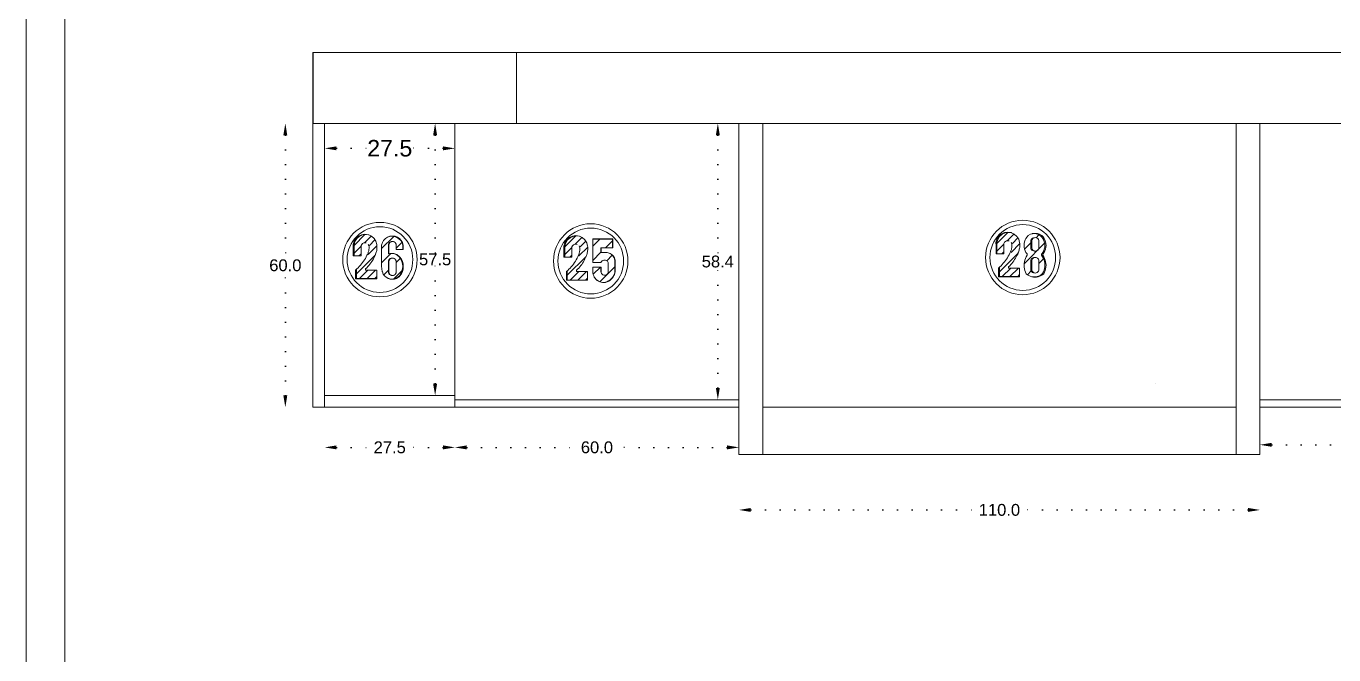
# Model space of a CAD drawing. Header units: inches. Extents: x -1979 to 7680, y -968 to 3127.
# Drawn here: x 5029.3 to 5305.4, y 743.9 to 876.8 of the extents above; entities that cross this region are included whole.
import ezdxf

# ---------------------------------------------------------------- set-up
doc = ezdxf.new("R2010")
doc.units = ezdxf.units.IN
doc.header["$MEASUREMENT"] = 0
doc.linetypes.add('ACAD_ISO07W100', pattern=[3, 0, -3])
doc.styles.get("Standard").update_dxf_attribs({"font": 'arial.ttf'})
doc.dimstyles.new('Copy of Standard', dxfattribs={"dimtxt": 2.5, "dimasz": 2.5, "dimexe": 0.18, "dimexo": 0.0625, "dimgap": 0.09, "dimtad": 0, "dimtih": 1, "dimtoh": 1, "dimdec": 1, "dimzin": 0, "dimdsep": 46, "dimtxsty": 'Standard', "dimcen": 0.09, "dimse1": 1, "dimse2": 1, "dimadec": 0, "dimazin": 0, "dimtfac": 1, "dimtdec": 1, "dimtix": 1, "dimtofl": 0, "dimtmove": 0, "dimatfit": 3, "dimfxl": 1, "dimtolj": 1, "dimtzin": 0, "dimarcsym": 0})
doc.dimstyles.get("Standard").update_dxf_attribs({"dimtxt": 3.5, "dimasz": 2.5, "dimexe": 0.18, "dimexo": 0.0625, "dimgap": 0.09, "dimtad": 0, "dimtih": 1, "dimtoh": 1, "dimdec": 1, "dimzin": 0, "dimdsep": 46, "dimtxsty": 'Standard', "dimcen": 0.09, "dimse1": 1, "dimse2": 1, "dimadec": 0, "dimazin": 0, "dimtfac": 1, "dimtdec": 1, "dimtix": 1, "dimtofl": 0, "dimtmove": 0, "dimatfit": 3, "dimfxl": 1, "dimtolj": 1, "dimtzin": 0, "dimarcsym": 0})

# ---------------------------------------------------------------- blocks, each defined once
blk = doc.blocks.new('*D230')
at = {"color": 0, "linetype": 'ACAD_ISO07W100', "lineweight": -2, "transparency": 16777216}
for p, q in [((5292.32, 788.29), (5316.48, 788.29)), ((5347.32, 788.29), (5323.16, 788.29))]:
    blk.add_line(p, q, dxfattribs=at)
at = {"color": 0, "transparency": 16777216}
for points in [[(5292.32, 788.71), (5292.32, 787.87), (5289.82, 788.29)], [(5347.32, 788.71), (5347.32, 787.87), (5349.82, 788.29)]]:
    blk.add_solid(points, dxfattribs=at)
at = {"layer": 'Defpoints', "color": 0, "transparency": 16777216}
for p in [(5349.82, 796.21), (5289.82, 788.29), (5289.82, 786.21)]:
    blk.add_point(p, dxfattribs=at)
at = {"color": 0, "lineweight": 20, "transparency": 16777216, "insert": (5319.82, 788.29), "char_height": 2.5, "attachment_point": 5}
blk.add_mtext('\\A1;60.0', dxfattribs=at)
blk = doc.blocks.new('*D216')
at = {"color": 0, "linetype": 'ACAD_ISO07W100', "lineweight": -2, "transparency": 16777216}
for p, q in [((5182.32, 774.52), (5230.63, 774.52)), ((5287.32, 774.52), (5239.01, 774.52))]:
    blk.add_line(p, q, dxfattribs=at)
at = {"color": 0, "transparency": 16777216}
for points in [[(5182.32, 774.94), (5182.32, 774.11), (5179.82, 774.52)], [(5287.32, 774.94), (5287.32, 774.11), (5289.82, 774.52)]]:
    blk.add_solid(points, dxfattribs=at)
at = {"layer": 'Defpoints', "color": 0, "transparency": 16777216}
for p in [(5179.82, 801.21), (5289.82, 801.21), (5179.82, 774.52)]:
    blk.add_point(p, dxfattribs=at)
at = {"color": 0, "lineweight": 20, "transparency": 16777216, "insert": (5234.82, 774.52), "char_height": 2.5, "attachment_point": 5}
blk.add_mtext('\\A1;110.0', dxfattribs=at)
blk = doc.blocks.new('*D217')
at = {"color": 0, "linetype": 'ACAD_ISO07W100', "lineweight": -2, "transparency": 16777216}
for p, q in [((5122.32, 787.74), (5146.48, 787.74)), ((5177.32, 787.74), (5153.16, 787.74))]:
    blk.add_line(p, q, dxfattribs=at)
at = {"color": 0, "transparency": 16777216}
for points in [[(5122.32, 788.16), (5122.32, 787.32), (5119.82, 787.74)], [(5177.32, 788.16), (5177.32, 787.32), (5179.82, 787.74)]]:
    blk.add_solid(points, dxfattribs=at)
at = {"layer": 'Defpoints', "color": 0, "transparency": 16777216}
for p in [(5119.82, 801.21), (5179.82, 801.21), (5179.82, 787.74)]:
    blk.add_point(p, dxfattribs=at)
at = {"color": 0, "lineweight": 20, "transparency": 16777216, "insert": (5149.82, 787.74), "char_height": 2.5, "attachment_point": 5}
blk.add_mtext('\\A1;60.0', dxfattribs=at)
blk = doc.blocks.new('*D218')
at = {"color": 0, "linetype": 'ACAD_ISO07W100', "lineweight": -2, "transparency": 16777216}
for p, q in [((5094.82, 787.74), (5102.7, 787.74)), ((5117.32, 787.74), (5109.44, 787.74))]:
    blk.add_line(p, q, dxfattribs=at)
at = {"color": 0, "transparency": 16777216}
for points in [[(5094.82, 788.16), (5094.82, 787.32), (5092.32, 787.74)], [(5117.32, 788.16), (5117.32, 787.32), (5119.82, 787.74)]]:
    blk.add_solid(points, dxfattribs=at)
at = {"layer": 'Defpoints', "color": 0, "transparency": 16777216}
for p in [(5092.32, 798.71), (5119.82, 798.71), (5092.32, 787.74)]:
    blk.add_point(p, dxfattribs=at)
at = {"color": 0, "lineweight": 20, "transparency": 16777216, "insert": (5106.07, 787.74), "char_height": 2.5, "attachment_point": 5}
blk.add_mtext('\\A1;27.5', dxfattribs=at)
blk = doc.blocks.new('*D222')
at = {"color": 0, "linetype": 'ACAD_ISO07W100', "lineweight": -2, "transparency": 16777216}
for p, q in [((5115.65, 853.71), (5115.65, 828.82)), ((5115.65, 801.21), (5115.65, 826.1))]:
    blk.add_line(p, q, dxfattribs=at)
at = {"color": 0, "transparency": 16777216}
for points in [[(5115.23, 853.71), (5116.07, 853.71), (5115.65, 856.21)], [(5115.23, 801.21), (5116.07, 801.21), (5115.65, 798.71)]]:
    blk.add_solid(points, dxfattribs=at)
at = {"layer": 'Defpoints', "color": 0, "transparency": 16777216}
for p in [(5115.65, 856.21), (5119.82, 856.21), (5119.82, 798.71)]:
    blk.add_point(p, dxfattribs=at)
at = {"color": 0, "lineweight": 20, "transparency": 16777216, "insert": (5115.65, 827.46), "char_height": 2.5, "attachment_point": 5}
blk.add_mtext('\\A1;57.5', dxfattribs=at)
blk = doc.blocks.new('*D223')
at = {"color": 0, "linetype": 'ACAD_ISO07W100', "lineweight": -2, "transparency": 16777216}
for p, q in [((5084.02, 853.71), (5084.02, 827.57)), ((5084.02, 798.71), (5084.02, 824.84))]:
    blk.add_line(p, q, dxfattribs=at)
at = {"color": 0, "transparency": 16777216}
for points in [[(5083.6, 853.71), (5084.43, 853.71), (5084.02, 856.21)], [(5083.6, 798.71), (5084.43, 798.71), (5084.02, 796.21)]]:
    blk.add_solid(points, dxfattribs=at)
at = {"layer": 'Defpoints', "color": 0, "transparency": 16777216}
for p in [(5084.02, 856.21), (5092.32, 856.21), (5092.32, 796.21)]:
    blk.add_point(p, dxfattribs=at)
at = {"color": 0, "lineweight": 20, "transparency": 16777216, "insert": (5084.02, 826.21), "char_height": 2.5, "attachment_point": 5}
blk.add_mtext('\\A1;60.0', dxfattribs=at)
blk = doc.blocks.new('*D224')
at = {"color": 0, "linetype": 'ACAD_ISO07W100', "lineweight": -2, "transparency": 16777216}
for p, q in [((5175.35, 853.71), (5175.35, 828.37)), ((5175.35, 800.31), (5175.35, 825.64))]:
    blk.add_line(p, q, dxfattribs=at)
at = {"color": 0, "transparency": 16777216}
for points in [[(5174.94, 853.71), (5175.77, 853.71), (5175.35, 856.21)], [(5174.94, 800.31), (5175.77, 800.31), (5175.35, 797.81)]]:
    blk.add_solid(points, dxfattribs=at)
at = {"layer": 'Defpoints', "color": 0, "transparency": 16777216}
for p in [(5175.35, 856.21), (5179.82, 856.21), (5179.82, 797.81)]:
    blk.add_point(p, dxfattribs=at)
at = {"color": 0, "lineweight": 20, "transparency": 16777216, "insert": (5175.35, 827.01), "char_height": 2.5, "attachment_point": 5}
blk.add_mtext('\\A1;58.4', dxfattribs=at)
blk = doc.blocks.new('*D554')
at = {"color": 0, "linetype": 'ACAD_ISO07W100', "lineweight": -2, "transparency": 16777216}
for p, q in [((5094.82, 850.94), (5101.39, 850.94)), ((5117.32, 850.94), (5110.75, 850.94))]:
    blk.add_line(p, q, dxfattribs=at)
at = {"color": 0, "transparency": 16777216}
for points in [[(5094.82, 851.35), (5094.82, 850.52), (5092.32, 850.94)], [(5117.32, 851.35), (5117.32, 850.52), (5119.82, 850.94)]]:
    blk.add_solid(points, dxfattribs=at)
at = {"layer": 'Defpoints', "color": 0, "transparency": 16777216}
for p in [(5092.32, 856.21), (5119.82, 856.21), (5092.32, 850.94)]:
    blk.add_point(p, dxfattribs=at)
at = {"color": 0, "transparency": 16777216, "insert": (5106.07, 850.94), "char_height": 3.5, "attachment_point": 5}
blk.add_mtext('\\A1;27.5', dxfattribs=at)

msp = doc.modelspace()

# ---------------------------------------------------------------- hatches: boundary and pattern name
at = {"lineweight": 20}
h = msp.add_hatch(dxfattribs=at)
h.set_pattern_fill('ANSI31', color=256, scale=9.218651)
h.set_pattern_definition([(45, (4463.1116, 1400.9448), (-0.8148213, 0.8148213), [])])
h.paths.add_polyline_path([(5103.34, 825.2), (5100.98, 825.2), (5100.98, 825.48), (5101.22, 825.71), (5101.45, 825.95), (5101.67, 826.2), (5101.88, 826.45), (5102.08, 826.72), (5102.27, 826.99), (5102.45, 827.27), (5102.61, 827.56), (5102.77, 827.86), (5102.91, 828.16), (5103.04, 828.47), (5103.08, 828.59), (5103.15, 828.78), (5103.21, 828.97), (5103.27, 829.17), (5103.31, 829.37), (5103.34, 829.58), (5103.36, 829.78), (5103.37, 829.99), (5103.37, 830.19), (5103.36, 830.4), (5103.34, 830.6), (5103.14, 831.3), (5102.75, 831.91), (5102.21, 832.38), (5101.62, 832.66), (5101, 832.74), (5100.29, 832.64), (5099.64, 832.34), (5099.1, 831.87), (5098.72, 831.27), (5098.52, 830.58), (5098.53, 829.86), (5098.53, 828.21), (5100, 828.21), (5100, 830.38), (5100.14, 830.64), (5100.33, 830.83), (5100.57, 830.95), (5100.83, 830.99), (5101, 830.96), (5101.1, 830.95), (5101.1, 830.94), (5101.26, 830.92), (5101.5, 830.8), (5101.68, 830.62), (5101.81, 830.38), (5101.86, 830.12), (5101.86, 829.96), (5101.85, 829.79), (5101.83, 829.62), (5101.81, 829.46), (5101.78, 829.29), (5101.74, 829.13), (5101.69, 828.97), (5101.63, 828.81), (5101.57, 828.66), (5101.5, 828.51), (5101.42, 828.33), (5101.26, 828.01), (5101.09, 827.7), (5100.9, 827.39), (5100.71, 827.09), (5100.5, 826.8), (5100.28, 826.52), (5100.06, 826.24), (5099.82, 825.98), (5099.57, 825.72), (5099.31, 825.47), (5099.05, 825.23), (5099.05, 823.41), (5103.34, 823.41)])
h = msp.add_hatch(dxfattribs=at)
h.set_pattern_fill('ANSI31', color=256, scale=17)
h.set_pattern_definition([(45, (4111.6386, 1715.2946), (-1.502602, 1.502602), [])])
h.paths.add_polyline_path([(5108.11, 827.94), (5107.97, 828.1), (5107.81, 828.24), (5107.64, 828.37), (5107.45, 828.48), (5107.26, 828.57), (5107.06, 828.64), (5106.85, 828.69), (5106.64, 828.72), (5106.43, 828.73), (5106.28, 828.72), (5106.09, 828.69), (5105.88, 828.64), (5105.79, 828.63), (5105.79, 830.48), (5105.82, 830.68), (5105.9, 830.86), (5106.02, 831.02), (5106.17, 831.14), (5106.36, 831.21), (5106.45, 831.24), (5106.65, 831.27), (5106.85, 831.24), (5107.03, 831.17), (5107.19, 831.05), (5107.31, 830.89), (5107.39, 830.7), (5107.41, 830.5), (5107.41, 829.55), (5108.82, 829.55), (5108.82, 830.48), (5108.66, 830.99), (5108.39, 831.45), (5108.02, 831.83), (5107.58, 832.12), (5107.08, 832.3), (5106.55, 832.37), (5106.55, 832.37), (5106.02, 832.3), (5105.57, 832.14), (5105.15, 831.87), (5104.78, 831.48), (5104.51, 831.02), (5104.35, 830.5), (5104.35, 826.05), (5104.35, 825.86), (5104.37, 825.67), (5104.39, 825.48), (5104.42, 825.29), (5104.45, 825.11), (5104.5, 824.92), (5104.53, 824.81), (5104.71, 824.38), (5104.98, 824), (5105.32, 823.69), (5105.66, 823.49), (5106.07, 823.35), (5106.52, 823.31), (5106.98, 823.35), (5107.41, 823.5), (5107.81, 823.73), (5107.93, 823.84), (5108.11, 824.03), (5108.41, 824.47), (5108.63, 824.95), (5108.77, 825.46), (5108.82, 825.99), (5108.77, 826.51), (5108.63, 827.03), (5108.41, 827.51)])
h.paths.add_polyline_path([(5105.82, 827.19), (5105.9, 827.37), (5106.02, 827.53), (5106.17, 827.65), (5106.36, 827.73), (5106.55, 827.75), (5106.65, 827.75), (5106.85, 827.73), (5107.03, 827.65), (5107.19, 827.53), (5107.31, 827.37), (5107.39, 827.18), (5107.41, 826.99), (5107.41, 824.81), (5107.39, 824.61), (5107.31, 824.43), (5107.19, 824.27), (5107.03, 824.15), (5106.85, 824.07), (5106.65, 824.04), (5106.45, 824.07), (5106.36, 824.11), (5106.27, 824.15), (5106.17, 824.18), (5106.02, 824.3), (5105.9, 824.46), (5105.82, 824.64), (5105.79, 824.84), (5105.79, 826.99)], flags=16)
h = msp.add_hatch(dxfattribs=at)
h.set_pattern_fill('ANSI31', color=256, scale=9.218651)
h.set_pattern_definition([(45, (4507.6324, 1400.6427), (-0.8148213, 0.8148213), [])])
h.paths.add_polyline_path([(5147.86, 824.9), (5145.5, 824.9), (5145.5, 825.18), (5145.74, 825.41), (5145.97, 825.65), (5146.19, 825.89), (5146.4, 826.15), (5146.6, 826.42), (5146.79, 826.69), (5146.97, 826.97), (5147.13, 827.26), (5147.29, 827.56), (5147.43, 827.86), (5147.56, 828.16), (5147.6, 828.28), (5147.67, 828.48), (5147.74, 828.67), (5147.79, 828.87), (5147.83, 829.07), (5147.86, 829.27), (5147.88, 829.48), (5147.89, 829.68), (5147.89, 829.89), (5147.88, 830.09), (5147.86, 830.3), (5147.66, 830.99), (5147.27, 831.61), (5146.73, 832.08), (5146.14, 832.35), (5145.52, 832.44), (5144.81, 832.34), (5144.16, 832.04), (5143.62, 831.57), (5143.24, 830.96), (5143.04, 830.28), (5143.05, 829.56), (5143.05, 827.91), (5144.52, 827.91), (5144.52, 830.08), (5144.66, 830.34), (5144.85, 830.52), (5145.09, 830.64), (5145.35, 830.69), (5145.52, 830.66), (5145.62, 830.64), (5145.62, 830.64), (5145.78, 830.62), (5146.02, 830.5), (5146.21, 830.31), (5146.33, 830.08), (5146.38, 829.82), (5146.38, 829.65), (5146.37, 829.49), (5146.35, 829.32), (5146.33, 829.16), (5146.3, 828.99), (5146.26, 828.83), (5146.21, 828.67), (5146.15, 828.51), (5146.09, 828.36), (5146.02, 828.2), (5145.94, 828.03), (5145.78, 827.71), (5145.61, 827.4), (5145.42, 827.09), (5145.23, 826.79), (5145.02, 826.5), (5144.8, 826.22), (5144.58, 825.94), (5144.34, 825.67), (5144.09, 825.42), (5143.83, 825.17), (5143.57, 824.93), (5143.57, 823.1), (5147.86, 823.1)])
h = msp.add_hatch(dxfattribs=at)
h.set_pattern_fill('ANSI31', color=256, scale=17)
h.set_pattern_definition([(45, (4142.9363, 1714.5077), (-1.502602, 1.502602), [])])
h.paths.add_polyline_path([(5153.18, 828.2), (5153.01, 828.39), (5152.81, 828.55), (5152.6, 828.69), (5152.37, 828.8), (5152.17, 828.87), (5151.94, 828.92), (5151.67, 828.94), (5150.67, 828.94), (5150.67, 829.9), (5153.1, 829.9), (5153.1, 831.76), (5148.96, 831.76), (5148.96, 826.78), (5150.67, 826.78), (5150.74, 826.93), (5150.83, 827.06), (5150.95, 827.17), (5151.1, 827.25), (5151.25, 827.3), (5151.43, 827.32), (5151.61, 827.3), (5151.77, 827.25), (5151.91, 827.17), (5152.03, 827.06), (5152.13, 826.93), (5152.19, 826.78), (5152.19, 824.87), (5152.17, 824.68), (5152.09, 824.5), (5151.98, 824.35), (5151.82, 824.23), (5151.64, 824.15), (5151.45, 824.13), (5151.25, 824.15), (5151.07, 824.23), (5150.9, 824.36), (5150.77, 824.53), (5150.7, 824.71), (5150.67, 824.9), (5150.67, 825.83), (5148.96, 825.83), (5148.96, 824.87), (5148.99, 824.57), (5149.05, 824.26), (5149.14, 824), (5149.27, 823.73), (5149.45, 823.48), (5149.65, 823.25), (5149.89, 823.06), (5150.14, 822.89), (5150.42, 822.76), (5150.71, 822.67), (5151.01, 822.62), (5151.32, 822.61), (5151.6, 822.66), (5151.88, 822.75), (5152.15, 822.87), (5152.4, 823.01), (5152.64, 823.18), (5152.85, 823.37), (5153.05, 823.59), (5153.22, 823.82), (5153.37, 824.07), (5153.49, 824.34), (5153.57, 824.61), (5153.63, 824.9), (5153.63, 826.78), (5153.63, 827.04), (5153.6, 827.29), (5153.54, 827.53), (5153.45, 827.77), (5153.32, 827.99)])
h = msp.add_hatch(dxfattribs=at)
h.set_pattern_fill('ANSI31', color=256, scale=9.218651)
h.set_pattern_definition([(45, (4598.8693, 1401.3787), (-0.8148213, 0.8148213), [])])
h.paths.add_polyline_path([(5239.09, 825.63), (5236.74, 825.63), (5236.74, 825.91), (5236.98, 826.14), (5237.21, 826.38), (5237.43, 826.63), (5237.64, 826.89), (5237.84, 827.15), (5238.03, 827.43), (5238.21, 827.71), (5238.37, 828), (5238.52, 828.29), (5238.67, 828.59), (5238.79, 828.9), (5238.84, 829.02), (5238.91, 829.21), (5238.97, 829.41), (5239.02, 829.61), (5239.07, 829.81), (5239.1, 830.01), (5239.12, 830.21), (5239.13, 830.42), (5239.13, 830.63), (5239.12, 830.83), (5239.09, 831.03), (5238.9, 831.73), (5238.51, 832.34), (5237.96, 832.82), (5237.37, 833.09), (5236.76, 833.18), (5236.05, 833.08), (5235.4, 832.78), (5234.86, 832.31), (5234.47, 831.7), (5234.28, 831.01), (5234.28, 830.3), (5234.28, 828.65), (5235.76, 828.65), (5235.76, 830.81), (5235.9, 831.07), (5236.09, 831.26), (5236.33, 831.38), (5236.59, 831.42), (5236.76, 831.39), (5236.85, 831.38), (5236.86, 831.38), (5237.02, 831.35), (5237.25, 831.24), (5237.44, 831.05), (5237.57, 830.82), (5237.61, 830.56), (5237.61, 830.39), (5237.61, 830.22), (5237.59, 830.06), (5237.57, 829.89), (5237.53, 829.73), (5237.49, 829.56), (5237.45, 829.4), (5237.39, 829.25), (5237.33, 829.09), (5237.26, 828.94), (5237.18, 828.77), (5237.02, 828.45), (5236.85, 828.13), (5236.66, 827.83), (5236.47, 827.53), (5236.26, 827.24), (5236.04, 826.95), (5235.81, 826.68), (5235.57, 826.41), (5235.33, 826.15), (5235.07, 825.9), (5234.8, 825.66), (5234.8, 823.84), (5239.09, 823.84)])
h = msp.add_hatch(dxfattribs=at)
h.set_pattern_fill('ANSI31', color=256, scale=17)
h.set_pattern_definition([(45, (4275.146, 1715.857), (-1.502602, 1.502602), [])])
h.paths.add_polyline_path([(5243.73, 828.57), (5243.78, 828.62), (5244, 828.93), (5244.18, 829.28), (5244.3, 829.64), (5244.38, 830.02), (5244.41, 830.41), (5244.38, 830.79), (5244.3, 831.17), (5244.18, 831.54), (5244, 831.88), (5243.78, 832.2), (5243.52, 832.48), (5243.08, 832.73), (5242.61, 832.88), (5242.11, 832.93), (5241.73, 832.89), (5241.35, 832.77), (5240.91, 832.52), (5240.65, 832.23), (5240.42, 831.91), (5240.24, 831.57), (5240.11, 831.2), (5240.04, 830.82), (5240.01, 830.43), (5240.04, 830.04), (5240.11, 829.65), (5240.24, 829.29), (5240.42, 828.94), (5240.65, 828.62), (5240.69, 828.57), (5240.69, 828.33), (5240.49, 828.02), (5240.32, 827.68), (5240.18, 827.33), (5240.09, 826.97), (5240.03, 826.6), (5240.01, 826.23), (5240.03, 825.86), (5240.09, 825.49), (5240.18, 825.12), (5240.32, 824.78), (5240.49, 824.44), (5240.75, 824.22), (5241.03, 824.04), (5241.34, 823.89), (5241.63, 823.79), (5241.77, 823.77), (5242.11, 823.75), (5242.44, 823.77), (5242.77, 823.83), (5243.09, 823.94), (5243.4, 824.08), (5243.68, 824.26), (5243.94, 824.48), (5244.1, 824.81), (5244.24, 825.16), (5244.33, 825.52), (5244.39, 825.88), (5244.41, 826.25), (5244.39, 826.62), (5244.33, 826.99), (5244.24, 827.35), (5244.1, 827.69), (5243.94, 828.02), (5243.73, 828.33)])
h.paths.add_polyline_path([(5242.7, 827.79), (5242.84, 827.72), (5242.96, 827.63), (5243.06, 827.51), (5243.13, 827.38), (5243.13, 825.33), (5243.11, 825.14), (5243.04, 824.96), (5242.92, 824.81), (5242.77, 824.69), (5242.59, 824.62), (5242.4, 824.59), (5242.21, 824.62), (5241.98, 824.65), (5241.81, 824.73), (5241.66, 824.84), (5241.54, 824.99), (5241.47, 825.17), (5241.44, 825.36), (5241.44, 827.39), (5241.52, 827.52), (5241.62, 827.64), (5241.74, 827.73), (5241.87, 827.8), (5242.02, 827.84), (5242.17, 827.86), (5242.4, 827.85), (5242.55, 827.84)], flags=16)
h.paths.add_polyline_path([(5242.59, 829.26), (5242.4, 829.23), (5242.17, 829.22), (5241.98, 829.25), (5241.81, 829.32), (5241.66, 829.44), (5241.54, 829.59), (5241.47, 829.76), (5241.44, 829.95), (5241.44, 831.31), (5241.47, 831.49), (5241.54, 831.67), (5241.66, 831.82), (5241.81, 831.94), (5241.98, 832.01), (5242.21, 832.05), (5242.4, 832.07), (5242.59, 832.05), (5242.77, 831.97), (5242.92, 831.85), (5243.04, 831.7), (5243.11, 831.52), (5243.13, 831.33), (5243.13, 829.97), (5243.11, 829.78), (5243.04, 829.6), (5242.92, 829.45), (5242.77, 829.33)], flags=16)

# ---------------------------------------------------------------- linework, layer by layer
for p, q in [((5089.82, 871.21), (5553.29, 871.21)), ((5132.82, 856.21), (5132.82, 871.21)), ((5089.82, 856.21), (5533.82, 856.21)), ((5089.82, 856.21), (5132.82, 856.21)), ((5119.82, 796.21), (5119.82, 856.21)), ((5119.82, 796.21), (5119.82, 856.21)), ((5119.82, 796.21), (5119.82, 856.21)), ((5119.82, 796.21), (5119.82, 856.21)), ((5177.82, 856.21), (5267.82, 856.21)), ((5179.82, 856.21), (5179.82, 786.21)), ((5184.82, 856.21), (5184.82, 786.21)), ((5284.82, 786.21), (5284.82, 856.21)), ((5289.82, 786.21), (5289.82, 856.21)), ((5106.45, 831.24), (5106.65, 831.27)), ((5153.1, 831.76), (5153.1, 829.9)), ((5150.7, 829.9), (5150.7, 828.95)), ((5148.96, 826.78), (5150.67, 826.78)), ((5151.45, 827.32), (5151.61, 827.3)), ((5151.61, 827.3), (5151.77, 827.25)), ((5151.77, 827.25), (5151.91, 827.17)), ((5151.91, 827.17), (5152.03, 827.06)), ((5152.03, 827.06), (5152.13, 826.93)), ((5152.13, 826.93), (5152.19, 826.78)), ((5152.19, 826.78), (5152.19, 824.87)), ((5242.24, 827.84), (5242.1, 827.79)), ((5242.4, 827.85), (5242.24, 827.84)), ((5151.07, 824.23), (5150.92, 824.35)), ((5151.25, 824.15), (5151.07, 824.23)), ((5151.45, 824.13), (5151.25, 824.15)), ((5151.64, 824.15), (5151.45, 824.13)), ((5151.82, 824.23), (5151.64, 824.15)), ((5151.98, 824.35), (5151.82, 824.23)), ((5152.09, 824.5), (5151.98, 824.35)), ((5152.17, 824.68), (5152.09, 824.5)), ((5152.19, 824.87), (5152.17, 824.68)), ((5267.82, 801.21), (5267.82, 801.21)), ((5119.82, 797.81), (5179.82, 797.81)), ((5119.82, 796.21), (5179.82, 796.21)), ((5184.82, 796.21), (5284.82, 796.21)), ((5349.82, 797.81), (5289.82, 797.81)), ((5351.42, 796.21), (5289.82, 796.21)), ((5179.82, 786.21), (5289.82, 786.21))]:
    msp.add_line(p, q, dxfattribs=at)
msp.add_line((5089.82, 871.21), (5089.82, 856.21))
at = {"color": 30, "lineweight": 20, "true_color": 0xf26722}
for p, q in [((5089.82, 856.21), (5089.82, 796.21)), ((5092.32, 856.21), (5092.32, 796.21)), ((5092.32, 798.71), (5119.82, 798.71)), ((5089.82, 796.21), (5092.32, 796.21)), ((5092.32, 796.21), (5119.82, 796.21))]:
    msp.add_line(p, q, dxfattribs=at)
at = {"lineweight": 20}
for points in [[(5029.29, 553.8), (6076.35, 553.8), (6076.35, 1294.15), (5029.29, 1294.15)], [(5037.45, 586.05), (6064.59, 586.05), (6064.59, 1253.81), (5037.45, 1253.81)], [(5105.88, 830.5), (5105.91, 830.7), (5105.99, 830.89), (5106.11, 831.05), (5106.27, 831.17), (5106.45, 831.24), (5106.36, 831.21), (5106.17, 831.14), (5106.02, 831.02), (5105.9, 830.86), (5105.82, 830.68), (5105.79, 830.48)], [(5241.98, 829.25), (5241.81, 829.32), (5241.66, 829.44), (5241.54, 829.59), (5241.47, 829.76), (5241.44, 829.95), (5241.44, 831.31), (5241.47, 831.49), (5241.54, 831.67), (5241.66, 831.82), (5241.81, 831.94), (5241.98, 832.01), (5242.21, 832.05), (5242.4, 832.07), (5242.59, 832.05), (5242.77, 831.97), (5242.92, 831.85), (5243.04, 831.7), (5243.11, 831.52), (5243.13, 831.33), (5243.13, 829.97), (5243.11, 829.78), (5243.04, 829.6), (5242.92, 829.45), (5242.77, 829.33), (5242.59, 829.26), (5242.4, 829.23), (5242.17, 829.22)], [(5107.19, 824.27), (5107.03, 824.15), (5106.85, 824.07), (5106.65, 824.04), (5106.45, 824.07), (5106.36, 824.11), (5106.27, 824.15), (5106.17, 824.18), (5106.02, 824.3), (5105.9, 824.46), (5105.82, 824.64), (5105.79, 824.84), (5105.79, 826.99), (5105.82, 827.19), (5105.9, 827.37), (5106.02, 827.53), (5106.17, 827.65), (5106.36, 827.73), (5106.55, 827.75), (5106.65, 827.75), (5106.85, 827.73), (5107.03, 827.65), (5107.19, 827.53), (5107.31, 827.37), (5107.39, 827.18), (5107.41, 826.99), (5107.41, 824.81), (5107.39, 824.61), (5107.31, 824.43)], [(5150.7, 826.78), (5150.77, 826.93), (5150.86, 827.06), (5150.98, 827.17), (5151.13, 827.25), (5151.28, 827.3), (5151.45, 827.32), (5151.41, 827.32), (5151.25, 827.3), (5151.1, 827.25), (5150.95, 827.17), (5150.83, 827.06), (5150.74, 826.93), (5150.67, 826.78)], [(5242.92, 824.81), (5243.04, 824.96), (5243.11, 825.14), (5243.13, 825.33), (5243.13, 827.38), (5243.06, 827.51), (5242.96, 827.63), (5242.84, 827.72), (5242.7, 827.79), (5242.55, 827.84), (5242.4, 827.85), (5242.17, 827.86), (5242.02, 827.84), (5241.87, 827.8), (5241.74, 827.73), (5241.62, 827.64), (5241.52, 827.52), (5241.44, 827.39), (5241.44, 825.36), (5241.47, 825.17), (5241.54, 824.99), (5241.66, 824.84), (5241.81, 824.73), (5241.98, 824.65), (5242.21, 824.62), (5242.4, 824.59), (5242.59, 824.62), (5242.77, 824.69)]]:
    msp.add_lwpolyline(points, close=True, dxfattribs=at)
for points in [[(5098.34, 828.21), (5098.34, 829.88), (5098.33, 830.6), (5098.53, 831.3), (5098.92, 831.91), (5099.46, 832.38), (5100.12, 832.69), (5100.83, 832.79), (5101.55, 832.69), (5101.62, 832.66), (5102.21, 832.38), (5102.75, 831.91), (5103.14, 831.3), (5103.34, 830.6), (5103.36, 830.4), (5103.37, 830.19), (5103.37, 829.99), (5103.36, 829.78), (5103.34, 829.58), (5103.31, 829.37), (5103.27, 829.17), (5103.21, 828.97), (5103.15, 828.78), (5103.08, 828.59), (5103.04, 828.47), (5102.91, 828.16), (5102.77, 827.86), (5102.61, 827.56), (5102.45, 827.27), (5102.27, 826.99), (5102.08, 826.72), (5101.88, 826.45), (5101.67, 826.2), (5101.45, 825.95), (5101.22, 825.71), (5100.98, 825.48), (5100.98, 825.2), (5103.34, 825.2), (5103.34, 823.41), (5103.34, 823.36), (5098.86, 823.36)], [(5098.53, 828.21), (5098.53, 829.86), (5098.52, 830.58), (5098.72, 831.27), (5099.1, 831.87), (5099.64, 832.34), (5100.29, 832.64), (5101, 832.74), (5101.62, 832.66)], [(5104.45, 825.11), (5104.42, 825.29), (5104.39, 825.48), (5104.37, 825.67), (5104.35, 825.86), (5104.35, 826.05), (5104.35, 830.5), (5104.51, 831.02), (5104.78, 831.48), (5105.15, 831.87), (5105.57, 832.14), (5105.6, 832.16), (5106.11, 832.35), (5106.64, 832.41), (5106.65, 832.41), (5107.18, 832.35), (5107.68, 832.16), (5108.13, 831.87)], [(5105.57, 832.14), (5106.02, 832.3), (5106.55, 832.37), (5106.55, 832.37), (5107.08, 832.3), (5107.58, 832.12), (5108.02, 831.83), (5108.39, 831.45), (5108.66, 830.99), (5108.82, 830.48), (5108.82, 829.55)], [(5106.65, 831.27), (5106.85, 831.24), (5107.03, 831.17), (5107.19, 831.05), (5107.31, 830.89), (5107.39, 830.7), (5107.41, 830.5), (5107.41, 829.55), (5108.82, 829.55), (5108.93, 829.55), (5108.93, 830.5), (5108.77, 831.02), (5108.5, 831.48), (5108.13, 831.87)], [(5142.86, 827.91), (5142.86, 829.58), (5142.85, 830.3), (5143.05, 830.99), (5143.44, 831.61), (5143.98, 832.08), (5144.64, 832.38), (5145.35, 832.49), (5146.07, 832.38), (5146.14, 832.35), (5146.73, 832.08), (5147.27, 831.61), (5147.66, 830.99), (5147.86, 830.3), (5147.88, 830.09), (5147.89, 829.89), (5147.89, 829.68), (5147.88, 829.48), (5147.86, 829.27), (5147.83, 829.07), (5147.79, 828.87), (5147.74, 828.67), (5147.67, 828.48), (5147.6, 828.28), (5147.56, 828.16), (5147.43, 827.86), (5147.29, 827.56), (5147.13, 827.26), (5146.97, 826.97), (5146.79, 826.69), (5146.6, 826.42), (5146.4, 826.15), (5146.19, 825.89), (5145.97, 825.65), (5145.74, 825.41), (5145.5, 825.18), (5145.5, 824.9), (5147.86, 824.9), (5147.86, 823.1), (5147.86, 823.06), (5143.38, 823.06)], [(5143.05, 827.91), (5143.05, 829.56), (5143.04, 830.28), (5143.24, 830.96), (5143.62, 831.57), (5144.16, 832.04), (5144.81, 832.34), (5145.52, 832.44), (5146.14, 832.35)], [(5153.15, 831.81), (5148.96, 831.81), (5148.96, 831.76)], [(5150.7, 826.78), (5148.96, 826.78), (5148.96, 826.78), (5148.96, 831.76), (5153.1, 831.76), (5153.15, 831.81), (5153.15, 829.9), (5153.1, 829.9), (5150.7, 829.9), (5150.67, 829.88), (5150.67, 828.94), (5150.7, 828.95), (5151.71, 828.95), (5151.98, 828.93), (5152.22, 828.88), (5152.41, 828.82), (5152.64, 828.7), (5152.86, 828.56), (5153.05, 828.4), (5153.23, 828.21), (5153.38, 828)], [(5234.1, 828.65), (5234.1, 830.31), (5234.09, 831.03), (5234.29, 831.73), (5234.67, 832.34), (5235.22, 832.82), (5235.88, 833.12), (5236.59, 833.22), (5237.31, 833.12), (5237.37, 833.09), (5237.96, 832.82), (5238.51, 832.34), (5238.9, 831.73), (5239.09, 831.03), (5239.12, 830.83), (5239.13, 830.63), (5239.13, 830.42), (5239.12, 830.21), (5239.1, 830.01), (5239.07, 829.81), (5239.02, 829.61), (5238.97, 829.41), (5238.91, 829.21), (5238.84, 829.02), (5238.79, 828.9), (5238.67, 828.59), (5238.52, 828.29), (5238.37, 828), (5238.21, 827.71), (5238.03, 827.43), (5237.84, 827.15), (5237.64, 826.89), (5237.43, 826.63), (5237.21, 826.38), (5236.98, 826.14), (5236.74, 825.91), (5236.74, 825.63), (5239.09, 825.63), (5239.09, 823.84), (5239.09, 823.79), (5234.62, 823.79)], [(5234.1, 828.65), (5234.28, 828.65), (5235.76, 828.65), (5235.76, 830.77), (5235.77, 830.84), (5235.9, 831.08), (5236.09, 831.26), (5236.33, 831.38), (5236.59, 831.42), (5236.76, 831.4), (5236.86, 831.38), (5236.86, 831.38)], [(5234.28, 828.65), (5234.28, 830.3), (5234.28, 831.01), (5234.47, 831.7), (5234.86, 832.31), (5235.4, 832.78), (5236.05, 833.08), (5236.76, 833.18), (5237.37, 833.09)], [(5240.69, 828.33), (5240.69, 828.57), (5240.65, 828.62), (5240.42, 828.94), (5240.24, 829.29), (5240.11, 829.65), (5240.04, 830.04), (5240.01, 830.43), (5240.04, 830.82), (5240.11, 831.2), (5240.24, 831.57), (5240.42, 831.91), (5240.65, 832.23), (5240.91, 832.52), (5241.35, 832.77), (5241.73, 832.89), (5241.83, 832.92)], [(5241.63, 823.79), (5241.77, 823.77), (5242.11, 823.75), (5242.44, 823.77), (5242.77, 823.83), (5243.09, 823.94), (5243.4, 824.08), (5243.68, 824.26), (5243.94, 824.48), (5244.1, 824.81), (5244.24, 825.16), (5244.33, 825.52), (5244.39, 825.88), (5244.41, 826.25), (5244.39, 826.62), (5244.33, 826.99), (5244.24, 827.35), (5244.1, 827.69), (5243.94, 828.02), (5243.73, 828.33), (5243.73, 828.57), (5243.78, 828.62), (5244, 828.93), (5244.18, 829.28), (5244.3, 829.64), (5244.38, 830.02), (5244.41, 830.41), (5244.38, 830.79), (5244.3, 831.17), (5244.18, 831.54), (5244, 831.88), (5243.78, 832.2), (5243.52, 832.48), (5243.08, 832.73), (5242.61, 832.88), (5242.11, 832.93), (5241.73, 832.89)], [(5242.21, 832.05), (5242.03, 831.97), (5241.88, 831.85), (5241.76, 831.7), (5241.68, 831.52), (5241.66, 831.33), (5241.66, 829.97), (5241.68, 829.78), (5241.76, 829.6), (5241.88, 829.45), (5242.03, 829.33), (5242.21, 829.26), (5242.4, 829.23)], [(5243.97, 828.33), (5243.97, 828.57), (5244.02, 828.62), (5244.24, 828.94), (5244.42, 829.29), (5244.55, 829.65), (5244.63, 830.04), (5244.66, 830.43), (5244.63, 830.82), (5244.55, 831.2), (5244.42, 831.57), (5244.24, 831.91), (5244.02, 832.23), (5243.75, 832.52), (5243.31, 832.77), (5242.83, 832.92), (5242.33, 832.97), (5241.83, 832.92)], [(5098.34, 828.21), (5098.53, 828.21), (5100, 828.21), (5100, 830.33), (5100.02, 830.41), (5100.14, 830.64), (5100.33, 830.83), (5100.57, 830.95), (5100.84, 830.99), (5101, 830.96), (5101.1, 830.95), (5101.1, 830.95)], [(5101.53, 830.64), (5101.65, 830.4), (5101.7, 830.14), (5101.7, 829.97), (5101.69, 829.8), (5101.68, 829.64), (5101.65, 829.47), (5101.62, 829.3), (5101.58, 829.14), (5101.53, 828.98), (5101.48, 828.82), (5101.41, 828.66), (5101.34, 828.51), (5101.26, 828.33), (5101.1, 828.01), (5100.92, 827.69), (5100.74, 827.38), (5100.54, 827.08), (5100.33, 826.79), (5100.11, 826.5), (5099.88, 826.22), (5099.64, 825.95), (5099.39, 825.69), (5099.13, 825.44), (5098.86, 825.2), (5098.86, 823.36), (5099.05, 823.41), (5103.34, 823.41)], [(5105.66, 823.49), (5106.07, 823.35), (5106.52, 823.31), (5106.98, 823.35), (5107.41, 823.5), (5107.81, 823.73), (5107.93, 823.84), (5108.11, 824.03), (5108.41, 824.47), (5108.63, 824.95), (5108.77, 825.46), (5108.82, 825.99), (5108.77, 826.51), (5108.63, 827.03), (5108.41, 827.51), (5108.11, 827.94), (5107.97, 828.1), (5107.81, 828.24), (5107.64, 828.37), (5107.45, 828.48), (5107.26, 828.57), (5107.06, 828.64), (5106.85, 828.69), (5106.64, 828.72), (5106.43, 828.73), (5106.28, 828.72)], [(5105.88, 828.64), (5105.79, 828.63), (5105.79, 830.48)], [(5108.04, 823.8), (5108.22, 823.99), (5108.53, 824.43), (5108.75, 824.92), (5108.89, 825.43), (5108.93, 825.97), (5108.89, 826.5), (5108.75, 827.02), (5108.53, 827.5), (5108.22, 827.94), (5108.08, 828.1), (5107.92, 828.25), (5107.74, 828.37), (5107.56, 828.48), (5107.36, 828.58), (5107.16, 828.65), (5106.95, 828.7), (5106.74, 828.73), (5106.52, 828.74), (5106.3, 828.72), (5106.28, 828.72), (5106.09, 828.69), (5105.88, 828.64), (5105.88, 830.5)], [(5142.86, 827.91), (5143.05, 827.91), (5144.52, 827.91), (5144.52, 830.03), (5144.54, 830.1), (5144.66, 830.34), (5144.85, 830.53), (5145.09, 830.65), (5145.36, 830.69), (5145.52, 830.66), (5145.62, 830.65), (5145.62, 830.64)], [(5146.05, 830.34), (5146.17, 830.1), (5146.22, 829.84), (5146.22, 829.67), (5146.21, 829.5), (5146.2, 829.33), (5146.17, 829.17), (5146.14, 829), (5146.1, 828.84), (5146.05, 828.68), (5146, 828.52), (5145.93, 828.36), (5145.86, 828.21), (5145.78, 828.03), (5145.62, 827.71), (5145.45, 827.39), (5145.26, 827.08), (5145.06, 826.78), (5144.85, 826.49), (5144.63, 826.2), (5144.4, 825.92), (5144.16, 825.65), (5143.91, 825.39), (5143.65, 825.14), (5143.38, 824.9), (5143.38, 823.06), (5143.57, 823.1), (5147.86, 823.1)], [(5150.67, 828.94), (5151.67, 828.94), (5151.94, 828.92), (5152.17, 828.87), (5152.37, 828.8), (5152.6, 828.69), (5152.81, 828.55), (5153.01, 828.39), (5153.18, 828.2), (5153.32, 827.99), (5153.45, 827.77), (5153.54, 827.53), (5153.6, 827.29), (5153.63, 827.04), (5153.63, 826.78), (5153.63, 824.9), (5153.57, 824.61), (5153.49, 824.34), (5153.37, 824.07), (5153.22, 823.82), (5153.05, 823.59), (5152.85, 823.37), (5152.64, 823.18), (5152.4, 823.01), (5152.15, 822.87), (5151.88, 822.75), (5151.6, 822.66), (5151.32, 822.61), (5151.01, 822.62), (5150.71, 822.67), (5150.42, 822.76), (5150.14, 822.89), (5149.89, 823.06), (5149.65, 823.25), (5149.45, 823.48), (5149.27, 823.73), (5149.14, 824)], [(5237.28, 831.07), (5237.41, 830.84), (5237.46, 830.58), (5237.46, 830.41), (5237.45, 830.24), (5237.43, 830.07), (5237.41, 829.9), (5237.38, 829.74), (5237.34, 829.57), (5237.29, 829.41), (5237.23, 829.25), (5237.17, 829.1), (5237.1, 828.94), (5237.02, 828.77), (5236.86, 828.44), (5236.68, 828.13), (5236.5, 827.82), (5236.3, 827.52), (5236.09, 827.22), (5235.87, 826.93), (5235.64, 826.66), (5235.4, 826.39), (5235.15, 826.13), (5234.89, 825.88), (5234.62, 825.63), (5234.62, 823.79), (5234.8, 823.84), (5239.09, 823.84)], [(5106.27, 824.15), (5106.11, 824.27), (5105.99, 824.43), (5105.91, 824.61), (5105.88, 824.81), (5105.88, 826.99), (5105.91, 827.18), (5105.99, 827.37), (5106.11, 827.53), (5106.27, 827.65), (5106.45, 827.73), (5106.65, 827.75)], [(5150.8, 824.5), (5150.72, 824.68), (5150.7, 824.87), (5150.7, 825.83), (5150.67, 825.83), (5148.96, 825.83), (5148.96, 824.87), (5148.99, 824.57), (5149.05, 824.26)], [(5149.05, 824.26), (5149.14, 824), (5149.15, 823.97), (5149.29, 823.7), (5149.46, 823.44), (5149.67, 823.21), (5149.9, 823.01), (5150.16, 822.85), (5150.44, 822.72), (5150.74, 822.63), (5151.04, 822.57), (5151.35, 822.56), (5151.64, 822.62), (5151.92, 822.71), (5152.19, 822.82), (5152.44, 822.97), (5152.68, 823.14), (5152.9, 823.33), (5153.1, 823.55), (5153.27, 823.79), (5153.42, 824.04), (5153.54, 824.31), (5153.63, 824.59), (5153.69, 824.87), (5153.69, 826.78), (5153.69, 827.03), (5153.66, 827.29), (5153.59, 827.54), (5153.5, 827.77), (5153.38, 828)], [(5150.8, 824.5), (5150.92, 824.35), (5150.89, 824.37), (5150.77, 824.53), (5150.7, 824.71), (5150.67, 824.9), (5150.67, 825.83)], [(5240.69, 828.33), (5240.49, 828.02), (5240.32, 827.68), (5240.18, 827.33), (5240.09, 826.97), (5240.03, 826.6), (5240.01, 826.23), (5240.03, 825.86), (5240.09, 825.49), (5240.18, 825.12), (5240.32, 824.78), (5240.49, 824.44), (5240.75, 824.22), (5241.03, 824.04), (5241.34, 823.89), (5241.63, 823.79), (5241.66, 823.79)], [(5241.66, 823.79), (5241.99, 823.72), (5242.33, 823.7), (5242.67, 823.72), (5243, 823.79), (5243.33, 823.89), (5243.63, 824.04), (5243.92, 824.22), (5244.18, 824.44), (5244.35, 824.78), (5244.48, 825.12), (5244.58, 825.49), (5244.64, 825.86), (5244.66, 826.23), (5244.64, 826.6), (5244.58, 826.97), (5244.48, 827.33), (5244.35, 827.68), (5244.18, 828.02), (5243.97, 828.33)], [(5242.1, 827.79), (5241.96, 827.72), (5241.84, 827.63), (5241.74, 827.51), (5241.66, 827.38), (5241.66, 825.33), (5241.68, 825.14), (5241.76, 824.96), (5241.88, 824.81), (5242.03, 824.69), (5242.21, 824.62)], [(5098.86, 825.2), (5099.05, 825.23), (5099.05, 823.41)], [(5108.04, 823.8), (5107.91, 823.69), (5107.52, 823.45), (5107.08, 823.31), (5106.62, 823.26), (5106.16, 823.31), (5105.72, 823.45), (5105.66, 823.49), (5105.32, 823.69), (5104.98, 824), (5104.71, 824.38), (5104.53, 824.81), (5104.5, 824.92), (5104.45, 825.11)], [(5143.38, 824.9), (5143.57, 824.93), (5143.57, 823.1)], [(5234.62, 825.63), (5234.8, 825.66), (5234.8, 823.84)]]:
    msp.add_lwpolyline(points, dxfattribs=at)
for centre, radius in [((5104, 827.43), 7.86), ((5104, 827.43), 6.94), ((5148.52, 827.13), 7.86), ((5148.52, 827.13), 6.94), ((5239.75, 827.87), 7.86), ((5239.75, 827.87), 6.94)]:
    msp.add_circle(centre, radius, dxfattribs=at)

# ---------------------------------------------------------------- dimensions: what is measured, and where the dimension line sits
at = {"color": 30, "lineweight": 20, "true_color": 0xf26722}
dim = msp.add_linear_dim(base=(5084.02, 856.21), p1=(5092.32, 796.21), p2=(5092.32, 856.21), angle=90, dimstyle='Copy of Standard', dxfattribs=at)
dim.commit()
dim.dimension.update_dxf_attribs({"geometry": '*D223', "text_midpoint": (5084.02, 826.21)})
dim = msp.add_linear_dim(base=(5092.32, 850.94), p1=(5119.82, 856.21), p2=(5092.32, 856.21), dimstyle='Standard')
dim.commit()
dim.dimension.update_dxf_attribs({"geometry": '*D554', "text_midpoint": (5106.07, 850.94)})
at = {"lineweight": 20}
dim = msp.add_linear_dim(base=(5115.65, 856.21), p1=(5119.82, 798.71), p2=(5119.82, 856.21), angle=90, dimstyle='Copy of Standard', dxfattribs=at)
dim.commit()
dim.dimension.update_dxf_attribs({"geometry": '*D222', "text_midpoint": (5115.65, 827.46), "dimtype": 160})
dim = msp.add_linear_dim(base=(5175.35, 856.21), p1=(5179.82, 797.81), p2=(5179.82, 856.21), angle=90, dimstyle='Copy of Standard', dxfattribs=at)
dim.commit()
dim.dimension.update_dxf_attribs({"geometry": '*D224', "text_midpoint": (5175.35, 827.01)})
dim = msp.add_linear_dim(base=(5179.82, 787.74), p1=(5119.82, 801.21), p2=(5179.82, 801.21), dimstyle='Copy of Standard', dxfattribs=at)
dim.commit()
dim.dimension.update_dxf_attribs({"geometry": '*D217', "text_midpoint": (5149.82, 787.74)})
for base, p1, p2, picture, middle in [((5179.82, 774.52), (5289.82, 801.21), (5179.82, 801.21), '*D216', (5234.82, 774.52)), ((5289.82, 788.29), (5349.82, 796.21), (5289.82, 786.21), '*D230', (5319.82, 788.29))]:
    dim = msp.add_linear_dim(base=base, p1=p1, p2=p2, dimstyle='Copy of Standard', dxfattribs=at)
    dim.commit()
    dim.dimension.update_dxf_attribs({"geometry": picture, "text_midpoint": middle, "dimtype": 160})
at = {"color": 30, "lineweight": 20, "true_color": 0xf26722}
dim = msp.add_linear_dim(base=(5092.32, 787.74), p1=(5119.82, 798.71), p2=(5092.32, 798.71), dimstyle='Copy of Standard', dxfattribs=at)
dim.commit()
dim.dimension.update_dxf_attribs({"geometry": '*D218', "text_midpoint": (5106.07, 787.74)})

doc.saveas('drawing.dxf')
